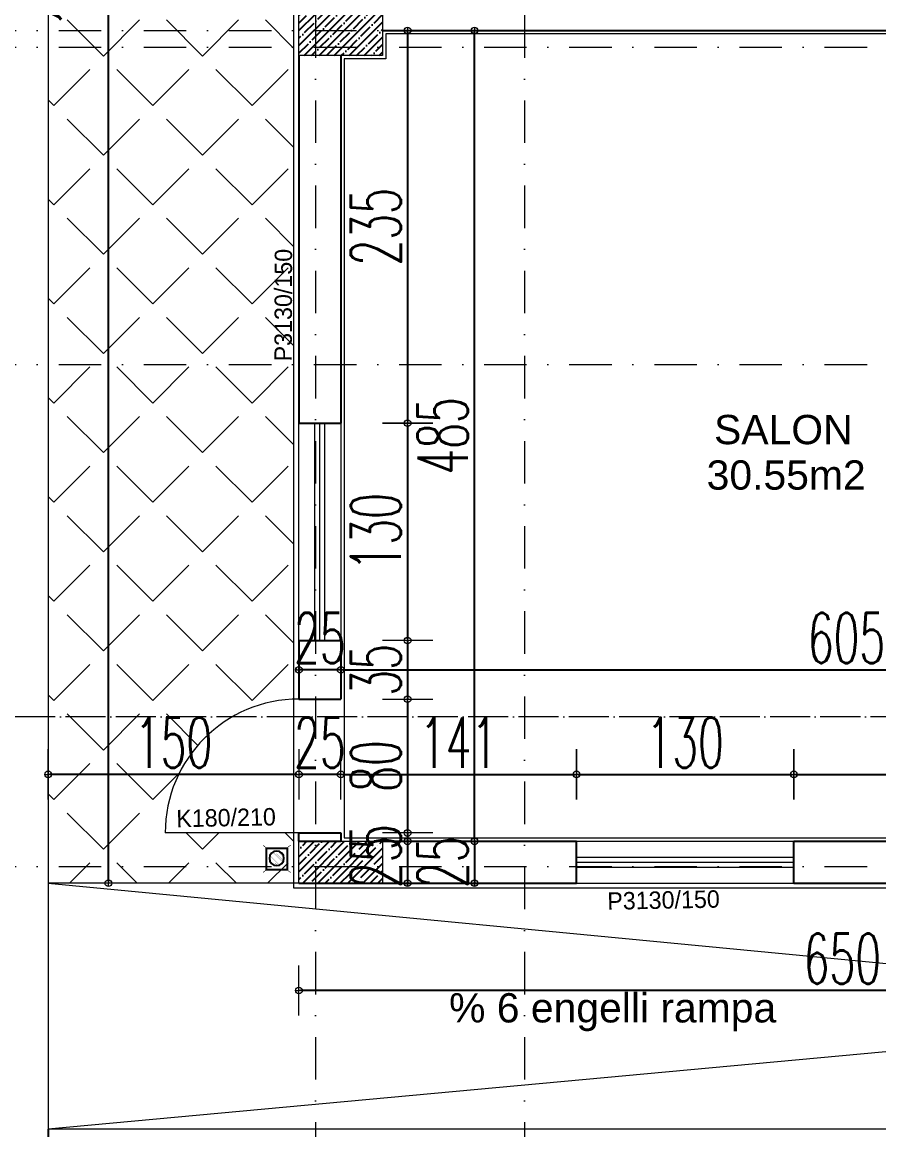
# Model space of a CAD drawing. Header units: millimetres. Extents: x -16104 to 67872, y -88009 to 12107.
# Drawn here: x 7224 to 7736, y 10343 to 11005 of the extents above; entities that cross this region are included whole.
import ezdxf

# ---------------------------------------------------------------- set-up
doc = ezdxf.new("R2010")
doc.units = ezdxf.units.MM
for name, pattern in [('ACAD_ISO04W100', [30, 24, -3, 0, -3]), ('ACAD_ISO07W100', [3, 0, -3]), ('DASHDOTX2', [50.8, 25.4, -12.7, 0, -12.7])]:
    doc.linetypes.add(name, pattern=pattern)
doc.layers.get('0').update_dxf_attribs({"color": 241})
for name, color, linetype, lineweight in [('AKS', 1, 'ACAD_ISO07W100', 5), ('akslar', 144, 'Continuous', 20), ('balkon', 6, 'Continuous', 5), ('duvar', 123, 'Continuous', 25), ('emsal&kolon', 1, 'Continuous', 5), ('kapı', 3, 'Continuous', 5), ('OLCU', 54, 'Continuous', 13), ('pencere', 5, 'Continuous', 5), ('POZ', 36, 'Continuous', 18), ('SıVA', 40, 'Continuous', 9), ('ÖLÇÜ', 252, 'Continuous', 20)]:
    doc.layers.add(name, color=color, linetype=linetype, lineweight=lineweight)
doc.styles.add('DIM', font='Txttw.shx', dxfattribs={"width": 0.6})
doc.styles.add('M2', font='stylu.ttf', dxfattribs={"height": 10})
doc.dimstyles.new('50', dxfattribs={"dimscale": 0, "dimtxt": 30, "dimasz": 1, "dimexe": 0, "dimexo": 2, "dimgap": 4, "dimtad": 1, "dimdec": 0, "dimzin": 0, "dimdsep": 46, "dimtxsty": 'DIM', "dimblk1": 'DOT', "dimblk2": 'DOT', "dimsah": 1, "dimcen": 1.5, "dimdle": 3, "dimse1": 1, "dimse2": 1, "dimclrd": 256, "dimclre": 9, "dimclrt": 256, "dimadec": 0, "dimazin": 0, "dimtfac": 0.24, "dimtdec": 0, "dimtix": 1, "dimtmove": 2, "dimatfit": 3, "dimldrblk": 'DOT', "dimfxl": 0, "dimtolj": 1, "dimtzin": 15, "dimarcsym": 0})
pattern_1 = [(45, (-4e-12, 0), (-4.490128, 4.490128), []), (45, (4.49, 0), (-4.490128, 4.490128), [7.9375, -1.5875, 0, -1.5875])]

# ---------------------------------------------------------------- blocks, each defined once
blk = doc.blocks.new('DOT')
for p, q in [((0, 15), (0, -15)), ((-2, 0), (0, 0)), ((2, 0), (0, 0))]:
    blk.add_line(p, q)
blk.add_circle((0, 0), 2)
blk = doc.blocks.new('*D3931')
at = {"layer": 'Defpoints', "color": 0, "transparency": 16777216}
for p in [(7414.6, 10999.72), (7414.6, 10765.04), (7454.6, 10765.04)]:
    blk.add_point(p, dxfattribs=at)
at = {"layer": 'OLCU', "lineweight": -2, "transparency": 16777216}
blk.add_line((7454.6, 10998.72), (7454.6, 10766.04), dxfattribs=at)
for p, rotation in [((7454.6, 10999.72), 90), ((7454.6, 10765.04), 270)]:
    blk.add_blockref('DOT', p, dxfattribs=dict(at, rotation=rotation))
at = {"layer": 'OLCU', "transparency": 16777216, "insert": (7435.6, 10882.38), "char_height": 30, "attachment_point": 5, "rotation": 90, "style": 'DIM'}
blk.add_mtext('\\A1;235', dxfattribs=at)
blk = doc.blocks.new('*D3932')
at = {"layer": 'Defpoints', "color": 0, "transparency": 16777216}
for p in [(7414.6, 10765.04), (7414.6, 10635.04), (7454.6, 10635.04)]:
    blk.add_point(p, dxfattribs=at)
at = {"layer": 'OLCU', "lineweight": -2, "transparency": 16777216}
blk.add_line((7454.6, 10764.04), (7454.6, 10636.04), dxfattribs=at)
for p, rotation in [((7454.6, 10765.04), 90), ((7454.6, 10635.04), 270)]:
    blk.add_blockref('DOT', p, dxfattribs=dict(at, rotation=rotation))
at = {"layer": 'OLCU', "transparency": 16777216, "insert": (7435.6, 10700.04), "char_height": 30, "attachment_point": 5, "rotation": 90, "style": 'DIM'}
blk.add_mtext('\\A1;130', dxfattribs=at)
blk = doc.blocks.new('*D3933')
at = {"layer": 'Defpoints', "color": 0, "transparency": 16777216}
for p in [(7414.6, 10635.04), (7414.6, 10600.04), (7454.6, 10600.04)]:
    blk.add_point(p, dxfattribs=at)
at = {"layer": 'OLCU', "lineweight": -2, "transparency": 16777216}
for p, q in [((7454.6, 10636.04), (7454.6, 10637.04)), ((7454.6, 10635.04), (7454.6, 10600.04)), ((7454.6, 10599.04), (7454.6, 10598.04))]:
    blk.add_line(p, q, dxfattribs=at)
for p, rotation in [((7454.6, 10635.04), 270), ((7454.6, 10600.04), 90)]:
    blk.add_blockref('DOT', p, dxfattribs=dict(at, rotation=rotation))
at = {"layer": 'OLCU', "transparency": 16777216, "insert": (7435.6, 10617.54), "char_height": 30, "attachment_point": 5, "rotation": 90, "style": 'DIM'}
blk.add_mtext('\\A1;35', dxfattribs=at)
blk = doc.blocks.new('*D3934')
at = {"layer": 'Defpoints', "color": 0, "transparency": 16777216}
for p in [(7414.6, 10600.04), (7414.6, 10520.04), (7454.6, 10520.04)]:
    blk.add_point(p, dxfattribs=at)
at = {"layer": 'OLCU', "lineweight": -2, "transparency": 16777216}
blk.add_line((7454.6, 10599.04), (7454.6, 10521.04), dxfattribs=at)
for p, rotation in [((7454.6, 10600.04), 90), ((7454.6, 10520.04), 270)]:
    blk.add_blockref('DOT', p, dxfattribs=dict(at, rotation=rotation))
at = {"layer": 'OLCU', "transparency": 16777216, "insert": (7435.6, 10560.04), "char_height": 30, "attachment_point": 5, "rotation": 90, "style": 'DIM'}
blk.add_mtext('\\A1;80', dxfattribs=at)
blk = doc.blocks.new('*D3935')
at = {"layer": 'Defpoints', "color": 0, "transparency": 16777216}
for p in [(7454.6, 10515.04), (7454.6, 10490.04), (7454.6, 10490.04)]:
    blk.add_point(p, dxfattribs=at)
at = {"layer": 'OLCU', "lineweight": -2, "transparency": 16777216}
for p, q in [((7454.6, 10516.04), (7454.6, 10517.04)), ((7454.6, 10515.04), (7454.6, 10490.04)), ((7454.6, 10489.04), (7454.6, 10488.04))]:
    blk.add_line(p, q, dxfattribs=at)
for p, rotation in [((7454.6, 10515.04), 270), ((7454.6, 10490.04), 90)]:
    blk.add_blockref('DOT', p, dxfattribs=dict(at, rotation=rotation))
at = {"layer": 'OLCU', "transparency": 16777216, "insert": (7435.6, 10502.54), "char_height": 30, "attachment_point": 5, "rotation": 90, "style": 'DIM'}
blk.add_mtext('\\A1;25', dxfattribs=at)
blk = doc.blocks.new('*D3867')
at = {"layer": 'Defpoints', "color": 0, "transparency": 16777216}
for p in [(7494.6, 10999.73), (7494.6, 10999.73), (7494.6, 10515.04)]:
    blk.add_point(p, dxfattribs=at)
at = {"layer": 'OLCU', "lineweight": -2, "transparency": 16777216}
blk.add_line((7494.6, 10516.04), (7494.6, 10998.73), dxfattribs=at)
for p, rotation in [((7494.6, 10999.73), 90), ((7494.6, 10515.04), 270)]:
    blk.add_blockref('DOT', p, dxfattribs=dict(at, rotation=rotation))
at = {"layer": 'OLCU', "transparency": 16777216, "insert": (7475.6, 10757.39), "char_height": 30, "attachment_point": 5, "rotation": 90, "style": 'DIM'}
blk.add_mtext('\\A1;485', dxfattribs=at)
blk = doc.blocks.new('*D3831')
at = {"layer": 'Defpoints', "color": 0, "transparency": 16777216}
for p in [(7389.6, 10555.04), (7389.6, 10555.04), (7414.6, 10555.04)]:
    blk.add_point(p, dxfattribs=at)
at = {"layer": 'OLCU', "lineweight": -2, "transparency": 16777216}
for p, q in [((7388.6, 10555.04), (7387.6, 10555.04)), ((7414.6, 10555.04), (7389.6, 10555.04)), ((7415.6, 10555.04), (7416.6, 10555.04))]:
    blk.add_line(p, q, dxfattribs=at)
blk.add_blockref('DOT', (7389.6, 10555.04), dxfattribs=at)
at = {"layer": 'OLCU', "lineweight": -2, "transparency": 16777216, "rotation": 180}
blk.add_blockref('DOT', (7414.6, 10555.04), dxfattribs=at)
at = {"layer": 'OLCU', "transparency": 16777216, "insert": (7402.1, 10574.04), "char_height": 30, "attachment_point": 5, "style": 'DIM'}
blk.add_mtext('\\A1;25', dxfattribs=at)
blk = doc.blocks.new('*D3832')
at = {"layer": 'Defpoints', "color": 0, "transparency": 16777216}
for p in [(7555.6, 10555.04), (7414.6, 10515.04), (7555.6, 10515.04)]:
    blk.add_point(p, dxfattribs=at)
at = {"layer": 'OLCU', "lineweight": -2, "transparency": 16777216}
blk.add_line((7415.6, 10555.04), (7554.6, 10555.04), dxfattribs=at)
at = {"layer": 'OLCU', "lineweight": -2, "transparency": 16777216, "rotation": 180}
blk.add_blockref('DOT', (7414.6, 10555.04), dxfattribs=at)
at = {"layer": 'OLCU', "lineweight": -2, "transparency": 16777216}
blk.add_blockref('DOT', (7555.6, 10555.04), dxfattribs=at)
at = {"layer": 'OLCU', "transparency": 16777216, "insert": (7485.1, 10574.04), "char_height": 30, "attachment_point": 5, "style": 'DIM'}
blk.add_mtext('\\A1;141', dxfattribs=at)
blk = doc.blocks.new('*D3833')
at = {"layer": 'Defpoints', "color": 0, "transparency": 16777216}
for p in [(7685.6, 10555.04), (7555.6, 10515.04), (7685.6, 10515.04)]:
    blk.add_point(p, dxfattribs=at)
at = {"layer": 'OLCU', "lineweight": -2, "transparency": 16777216}
blk.add_line((7556.6, 10555.04), (7684.6, 10555.04), dxfattribs=at)
at = {"layer": 'OLCU', "lineweight": -2, "transparency": 16777216, "rotation": 180}
blk.add_blockref('DOT', (7555.6, 10555.04), dxfattribs=at)
at = {"layer": 'OLCU', "lineweight": -2, "transparency": 16777216}
blk.add_blockref('DOT', (7685.6, 10555.04), dxfattribs=at)
at = {"layer": 'OLCU', "transparency": 16777216, "insert": (7620.6, 10574.04), "char_height": 30, "attachment_point": 5, "style": 'DIM'}
blk.add_mtext('\\A1;130', dxfattribs=at)
blk = doc.blocks.new('*D3834')
at = {"layer": 'Defpoints', "color": 0, "transparency": 16777216}
for p in [(7685.6, 10555.04), (8019.6, 10555.04), (8019.6, 10555.04)]:
    blk.add_point(p, dxfattribs=at)
at = {"layer": 'OLCU', "lineweight": -2, "transparency": 16777216}
blk.add_line((7686.6, 10555.04), (8018.6, 10555.04), dxfattribs=at)
at = {"layer": 'OLCU', "lineweight": -2, "transparency": 16777216, "rotation": 180}
blk.add_blockref('DOT', (7685.6, 10555.04), dxfattribs=at)
at = {"layer": 'OLCU', "lineweight": -2, "transparency": 16777216}
blk.add_blockref('DOT', (8019.6, 10555.04), dxfattribs=at)
at = {"layer": 'OLCU', "transparency": 16777216, "insert": (7852.6, 10574.04), "char_height": 30, "attachment_point": 5, "style": 'DIM'}
blk.add_mtext('\\A1;334', dxfattribs=at)
blk = doc.blocks.new('*D3902')
at = {"layer": 'Defpoints', "color": 0, "transparency": 16777216}
for p in [(7414.6, 10617.54), (8019.6, 10617.54), (8019.6, 10617.54)]:
    blk.add_point(p, dxfattribs=at)
at = {"layer": 'OLCU', "lineweight": -2, "transparency": 16777216}
blk.add_line((7415.6, 10617.54), (8018.6, 10617.54), dxfattribs=at)
at = {"layer": 'OLCU', "lineweight": -2, "transparency": 16777216, "rotation": 180}
blk.add_blockref('DOT', (7414.6, 10617.54), dxfattribs=at)
at = {"layer": 'OLCU', "lineweight": -2, "transparency": 16777216}
blk.add_blockref('DOT', (8019.6, 10617.54), dxfattribs=at)
at = {"layer": 'OLCU', "transparency": 16777216, "insert": (7717.1, 10636.54), "char_height": 30, "attachment_point": 5, "style": 'DIM'}
blk.add_mtext('\\A1;605', dxfattribs=at)
blk = doc.blocks.new('*D3838')
at = {"layer": 'Defpoints', "color": 0, "transparency": 16777216}
for p in [(7389.6, 10617.54), (7389.6, 10617.54), (7414.6, 10617.54)]:
    blk.add_point(p, dxfattribs=at)
at = {"layer": 'OLCU', "lineweight": -2, "transparency": 16777216}
for p, q in [((7388.6, 10617.54), (7387.6, 10617.54)), ((7414.6, 10617.54), (7389.6, 10617.54)), ((7415.6, 10617.54), (7416.6, 10617.54))]:
    blk.add_line(p, q, dxfattribs=at)
blk.add_blockref('DOT', (7389.6, 10617.54), dxfattribs=at)
at = {"layer": 'OLCU', "lineweight": -2, "transparency": 16777216, "rotation": 180}
blk.add_blockref('DOT', (7414.6, 10617.54), dxfattribs=at)
at = {"layer": 'OLCU', "transparency": 16777216, "insert": (7402.1, 10636.54), "char_height": 30, "attachment_point": 5, "style": 'DIM'}
blk.add_mtext('\\A1;25', dxfattribs=at)
blk = doc.blocks.new('*D3839')
at = {"layer": 'Defpoints', "color": 0, "transparency": 16777216}
for p in [(7239.6, 10555.04), (7239.6, 10555.04), (7389.6, 10555.04)]:
    blk.add_point(p, dxfattribs=at)
at = {"layer": 'OLCU', "lineweight": -2, "transparency": 16777216}
blk.add_line((7388.6, 10555.04), (7240.6, 10555.04), dxfattribs=at)
for p, rotation in [((7239.6, 10555.04), 179.9999999999972), ((7389.6, 10555.04), 359.9999999999973)]:
    blk.add_blockref('DOT', p, dxfattribs=dict(at, rotation=rotation))
at = {"layer": 'OLCU', "transparency": 16777216, "insert": (7314.6, 10574.04), "char_height": 30, "attachment_point": 5, "style": 'DIM'}
blk.add_mtext('\\A1;150', dxfattribs=at)
blk = doc.blocks.new('*D3904')
at = {"layer": 'Defpoints', "color": 0, "transparency": 16777216}
for p in [(7239.6, 11575.04), (7275.64, 11575.04), (7239.6, 10490.04)]:
    blk.add_point(p, dxfattribs=at)
at = {"layer": 'OLCU', "lineweight": -2, "transparency": 16777216}
blk.add_line((7275.64, 10491.04), (7275.64, 11574.04), dxfattribs=at)
for p, rotation in [((7275.64, 11575.04), 90), ((7275.64, 10490.04), 270)]:
    blk.add_blockref('DOT', p, dxfattribs=dict(at, rotation=rotation))
at = {"layer": 'OLCU', "transparency": 16777216, "insert": (7256.64, 11032.54), "char_height": 30, "attachment_point": 5, "rotation": 90, "style": 'DIM'}
blk.add_mtext('\\A1;1085', dxfattribs=at)
blk = doc.blocks.new('*D3912')
at = {"layer": 'Defpoints', "color": 0, "transparency": 16777216}
for p in [(7454.6, 10520.04), (7454.6, 10515.04), (7454.6, 10515.04)]:
    blk.add_point(p, dxfattribs=at)
at = {"layer": 'OLCU', "lineweight": -2, "transparency": 16777216}
for p, q in [((7454.6, 10521.04), (7454.6, 10522.04)), ((7454.6, 10520.04), (7454.6, 10515.04)), ((7454.6, 10514.04), (7454.6, 10513.04))]:
    blk.add_line(p, q, dxfattribs=at)
for p, rotation in [((7454.6, 10520.04), 270), ((7454.6, 10515.04), 90)]:
    blk.add_blockref('DOT', p, dxfattribs=dict(at, rotation=rotation))
at = {"layer": 'OLCU', "transparency": 16777216, "insert": (7435.6, 10517.54), "char_height": 30, "attachment_point": 5, "rotation": 90, "style": 'DIM'}
blk.add_mtext('\\A1;5', dxfattribs=at)
blk = doc.blocks.new('A$C412C2498')
at = {"color": 5, "const_width": 0.6}
for points in [[(3.6, 24.3), (0.2, 27)], [(23.8, 24.3), (27.3, 27)], [(3.6, 3), (0.2, 0.2)], [(23.8, 3), (27.3, 0.2)]]:
    blk.add_lwpolyline(points, dxfattribs=at)
at = {"color": 5}
blk.add_lwpolyline([(23.8, 24.3), (3.6, 24.3), (3.6, 3), (23.8, 3)], close=True, dxfattribs=at)
at = {"const_width": 0.1}
for points in [[(6.7, 12.2), (14.6, 20.2)], [(6.8, 14.5), (12.4, 20.1)], [(7.1, 10.4), (16.4, 19.7)], [(7.9, 9.1), (17.8, 19)], [(8.8, 8), (18.9, 18.1)], [(10, 7.1), (19.8, 16.9)], [(11.3, 6.4), (20.4, 15.6)], [(13, 6), (20.8, 13.8)], [(14.8, 6.1), (20.8, 12.1)], [(17.4, 7), (19.8, 9.4)]]:
    blk.add_lwpolyline(points, dxfattribs=at)
blk.add_circle((13.7, 13.1), 7.12)
blk = doc.blocks.new('A$C5E2C1EC0')
at = {"xscale": 0.6105719971092185, "yscale": 0.6105719971092185, "zscale": 0.6105719971092185}
blk.add_blockref('A$C412C2498', (0, 0), dxfattribs=at)
blk = doc.blocks.new('*D3861')
at = {"layer": 'Defpoints', "color": 0, "transparency": 16777216}
for p in [(7389.6, 10425.84), (7389.6, 10425.84), (8039.6, 10422.54)]:
    blk.add_point(p, dxfattribs=at)
at = {"layer": 'OLCU', "lineweight": -2, "transparency": 16777216}
blk.add_line((8038.6, 10425.84), (7390.6, 10425.84), dxfattribs=at)
at = {"layer": 'OLCU', "lineweight": -2, "transparency": 16777216, "rotation": 180}
blk.add_blockref('DOT', (7389.6, 10425.84), dxfattribs=at)
at = {"layer": 'OLCU', "lineweight": -2, "transparency": 16777216}
blk.add_blockref('DOT', (8039.6, 10425.84), dxfattribs=at)
at = {"layer": 'OLCU', "transparency": 16777216, "insert": (7714.6, 10444.84), "char_height": 30, "attachment_point": 5, "style": 'DIM'}
blk.add_mtext('\\A1;650', dxfattribs=at)
blk = doc.blocks.new('*D3993')
at = {"layer": 'Defpoints', "color": 0, "transparency": 16777216}
for p in [(7494.6, 10515.04), (7494.6, 10490.04), (7494.6, 10490.04)]:
    blk.add_point(p, dxfattribs=at)
at = {"layer": 'OLCU', "lineweight": -2, "transparency": 16777216}
for p, q in [((7494.6, 10516.04), (7494.6, 10517.04)), ((7494.6, 10515.04), (7494.6, 10490.04)), ((7494.6, 10489.04), (7494.6, 10488.04))]:
    blk.add_line(p, q, dxfattribs=at)
for p, rotation in [((7494.6, 10515.04), 270), ((7494.6, 10490.04), 90)]:
    blk.add_blockref('DOT', p, dxfattribs=dict(at, rotation=rotation))
at = {"layer": 'OLCU', "transparency": 16777216, "insert": (7475.6, 10502.54), "char_height": 30, "attachment_point": 5, "rotation": 90, "style": 'DIM'}
blk.add_mtext('\\A1;25', dxfattribs=at)

msp = doc.modelspace()

# ---------------------------------------------------------------- hatches: boundary and pattern name
h = msp.add_hatch()
h.set_pattern_fill('ANSI35,_O', color=256)
h.set_pattern_definition(pattern_1)
h.paths.add_polyline_path([(7399.58, 11009.73), (7389.6, 11009.73), (7389.6, 10999.73), (7399.58, 10999.73)])
h.paths.add_polyline_path([(7439.6, 11009.73), (7399.58, 11009.73), (7399.58, 10999.73), (7439.6, 10999.73)])
h.paths.add_polyline_path([(7399.58, 10989.73), (7389.6, 10989.73), (7389.6, 10984.73), (7399.58, 10984.73)])
h.paths.add_polyline_path([(7399.58, 10999.73), (7389.6, 10999.73), (7389.6, 10989.73), (7399.58, 10989.73)])
h.paths.add_polyline_path([(7439.6, 10999.73), (7399.58, 10999.73), (7399.58, 10989.73), (7439.6, 10989.73)])
h.paths.add_polyline_path([(7439.6, 10989.73), (7399.58, 10989.73), (7399.58, 10984.73), (7439.6, 10984.73)])
h = msp.add_hatch()
h.set_pattern_fill('ANSI35,_O', color=256)
h.set_pattern_definition(pattern_1)
h.paths.add_polyline_path([(7399.58, 10515.04), (7389.6, 10515.04), (7389.6, 10500.04), (7399.58, 10500.04)])
h.paths.add_polyline_path([(7439.6, 10515.04), (7399.58, 10515.04), (7399.58, 10500.04), (7439.6, 10500.04)])
h.paths.add_polyline_path([(7399.58, 10500.04), (7389.6, 10500.04), (7389.6, 10490.04), (7399.58, 10490.04)])
h.paths.add_polyline_path([(7439.6, 10500.04), (7399.58, 10500.04), (7399.58, 10490.04), (7439.6, 10490.04)])
h.paths.add_polyline_path([(7413.1, 10480.47), (7413.1, 10524.62), (7458.1, 10524.62), (7458.1, 10480.47)], flags=9)
h.paths.add_polyline_path([(7413.1, 10504.04), (7413.1, 10531.04), (7458.1, 10531.04), (7458.1, 10504.04)], flags=9)
at = {"layer": 'ÖLÇÜ'}
h = msp.add_hatch(dxfattribs=at)
h.set_pattern_fill('ANGLE,_O', color=256, scale=6, angle=45)
h.set_pattern_definition([(45, (-3603.393, 17059.605), (-29.63485, 29.63485), [30.48, -11.43]), (135, (-3603.393, 17059.605), (-29.63485, -29.63485), [30.48, -11.43])])
h.paths.add_polyline_path([(7849.6, 11575.04), (7524.6, 11575.04), (7524.6, 11428.04), (7534.67, 11428.04, -0.399638), (7594.6, 11485.04), (7594.6, 11428.04), (7849.6, 11428.04)])
h.paths.add_polyline_path([(7524.6, 11575.04), (7399.58, 11575.04), (7399.58, 11428.04), (7524.6, 11428.04)])
h.paths.add_polyline_path([(7399.58, 11575.04), (7239.6, 11575.04), (7239.6, 11415.04), (7386.6, 11415.04), (7386.6, 11428.04), (7399.58, 11428.04)])
h.paths.add_polyline_path([(7386.6, 11415.04), (7239.6, 11415.04), (7239.6, 11357.73), (7239.6, 10999.73), (7386.6, 10999.73)])
h.paths.add_polyline_path([(7386.6, 10999.73), (7239.6, 10999.73), (7239.6, 10959.73), (7386.6, 10959.73)])
h.paths.add_polyline_path([(7386.6, 10959.73), (7239.6, 10959.73), (7239.6, 10780.04), (7386.6, 10780.04)])
h.paths.add_polyline_path([(7386.6, 10780.04), (7239.6, 10780.04), (7239.6, 10589.37), (7349.66, 10589.37, -0.121877), (7386.6, 10599.99)])
h.paths.add_polyline_path([(7349.66, 10589.37), (7239.6, 10589.37), (7239.6, 10500.04), (7386.6, 10500.04), (7386.6, 10520.04), (7309.6, 10520.04, -0.268211)])
h.paths.add_polyline_path([(7386.6, 10500.04), (7239.6, 10500.04), (7239.6, 10490.04), (7386.6, 10490.04)])
h.paths.add_polyline_path([(7298.74, 11478.27), (7386.75, 11478.27), (7386.75, 11448.48), (7298.74, 11448.48)], flags=24)
h.paths.add_polyline_path([(7293.5, 11510.21), (7381.9, 11510.21), (7381.9, 11483.36), (7293.5, 11483.36)], flags=24)
h.paths.add_polyline_path([(7234.14, 10995.04), (7234.14, 11070.04), (7279.14, 11070.04), (7279.14, 10995.04)], flags=9)
h.paths.add_polyline_path([(7390.63, 11154.61), (7390.89, 11245.1), (7373.12, 11245.16), (7372.86, 11154.66)], flags=9)
h.paths.add_polyline_path([(7389.65, 10798.94), (7389.91, 10889.44), (7372.14, 10889.49), (7371.88, 10799)], flags=9)
h.paths.add_polyline_path([(7285.67, 10596.54), (7343.52, 10596.54), (7343.52, 10551.54), (7285.67, 10551.54)], flags=9)

# ---------------------------------------------------------------- linework, layer by layer
for p, q in [((7389.6, 10515.04), (7389.6, 10520.04)), ((7239.6, 10343.04), (7239.6, 10338.04))]:
    msp.add_line(p, q)
at = {"layer": 'AKS', "color": 1, "linetype": 'ACAD_ISO04W100'}
msp.add_line((9681.95, 10589.37), (7123.1, 10589.37), dxfattribs=at)
at = {"layer": 'akslar', "linetype": 'DASHDOTX2'}
for p, q in [((7399.58, 11925.04), (7399.58, 9115.54)), ((7399.58, 11925.04), (7399.58, 9115.54)), ((7524.6, 11925.04), (7524.6, 9115.54)), ((6889.6, 10999.73), (9939.6, 10999.73)), ((6889.6, 10989.73), (9939.6, 10989.73)), ((6889.6, 10800.04), (9939.6, 10800.04)), ((6889.6, 10500.04), (9939.6, 10500.04))]:
    msp.add_line(p, q, dxfattribs=at)
at = {"layer": 'balkon'}
for p in [(7239.6, 11357.73), (7389.6, 10490.04)]:
    msp.add_line(p, (7239.6, 10490.04), dxfattribs=at)
at = {"layer": 'duvar'}
for p, q in [((7439.6, 10999.73), (7924.6, 10999.73)), ((7389.6, 10984.73), (7389.6, 10765.04)), ((7414.6, 10984.73), (7414.6, 10765.04)), ((7389.6, 10765.04), (7414.6, 10765.04)), ((7389.6, 10635.04), (7389.6, 10600.04)), ((7389.6, 10635.04), (7414.6, 10635.04)), ((7414.6, 10635.04), (7414.6, 10600.04)), ((7389.6, 10600.04), (7414.6, 10600.04)), ((7389.6, 10520.04), (7414.6, 10520.04)), ((7414.6, 10520.04), (7414.6, 10515.04)), ((7389.6, 10515.04), (7414.6, 10515.04)), ((7439.6, 10515.04), (7555.6, 10515.04)), ((7555.6, 10490.04), (7555.6, 10515.04)), ((7685.6, 10515.04), (8014.6, 10515.04)), ((7685.6, 10490.04), (7685.6, 10515.04)), ((7389.6, 10490.04), (7555.6, 10490.04)), ((7685.6, 10490.04), (8014.6, 10490.04))]:
    msp.add_line(p, q, dxfattribs=at)
at = {"layer": 'emsal&kolon'}
for points in [[(7389.6, 10984.73), (7389.6, 11009.73), (7439.6, 11009.73), (7439.6, 10984.73), (7389.6, 10984.73)], [(7389.6, 10490.04), (7389.6, 10515.04), (7439.6, 10515.04), (7439.6, 10490.04), (7389.6, 10490.04)]]:
    msp.add_lwpolyline(points, dxfattribs=at)
at = {"layer": 'kapı'}
msp.add_line((7389.6, 10520.04), (7309.6, 10520.04), dxfattribs=at)
msp.add_arc((7389.6, 10520.04), 80, 90, 180, dxfattribs=at)
at = {"layer": 'pencere'}
for p, q in [((7389.6, 10635.04), (7389.6, 10765.04)), ((7399.1, 10635.04), (7399.1, 10765.04)), ((7402.1, 10635.04), (7402.1, 10765.04)), ((7405.1, 10635.04), (7405.1, 10765.04)), ((7414.6, 10765.04), (7414.6, 10635.04)), ((7555.6, 10515.04), (7685.6, 10515.04)), ((7555.6, 10505.54), (7685.6, 10505.54)), ((7555.6, 10502.54), (7685.6, 10502.54)), ((7555.6, 10499.54), (7685.6, 10499.54)), ((7555.6, 10490.04), (7685.6, 10490.04))]:
    msp.add_line(p, q, dxfattribs=at)
at = {"layer": 'SıVA'}
msp.add_lwpolyline([(7386.6, 11428.04), (9442.6, 11428.04), (9442.6, 10487.04), (8809.6, 10487.04), (8809.6, 9848.54), (8844.6, 9848.54), (8844.6, 9612.54), (8018.6, 9612.54), (8018.6, 10343.04), (8186.6, 10343.04), (8186.6, 10487.04), (7386.6, 10487.04)], close=True, dxfattribs=at)
msp.add_lwpolyline([(8017.6, 10812.04), (8017.6, 10997.73), (7924.6, 10997.73), (7441.6, 10997.73), (7441.6, 10982.73), (7416.6, 10982.73), (7416.6, 10600.04), (7416.6, 10517.04), (8012.6, 10517.04), (8012.6, 10542.04), (8017.6, 10542.04), (8017.6, 10758.04), (8012.6, 10758.04), (8012.6, 10812.04), (8017.6, 10812.04), (8017.6, 10812.04)], dxfattribs=at)
at = {"layer": 'ÖLÇÜ'}
for p, q in [((7239.6, 10490.04), (7239.6, 10343.04)), ((7239.6, 10490.04), (8021.6, 10415.04)), ((8021.6, 10415.04), (7239.6, 10343.04)), ((8018.6, 10343.04), (7239.6, 10343.04))]:
    msp.add_line(p, q, dxfattribs=at)

# ---------------------------------------------------------------- block references
at = {"ltscale": 50, "xscale": -1, "rotation": 180}
msp.add_blockref('A$C5E2C1EC0', (7367.93, 10512.86), dxfattribs=at)

# ---------------------------------------------------------------- texts
at = {"layer": 'emsal&kolon', "char_height": 17.5, "width": 1076.8413}
for s, insert, attachment_point in [('{\\fArial|b0|i0|c162|p34;SALON}', (7720.77, 10752.19), 9), ('{\\fArial|b0|i0|c162|p34;30.55m2}', (7633.46, 10725.02), 7), ('{\\fArial|b0|i0|c162|p34;% 6 engelli rampa}', (7479.41, 10401.47), 7)]:
    msp.add_mtext(s, dxfattribs=dict(at, insert=insert, attachment_point=attachment_point))
at = {"layer": 'POZ', "style": 'M2', "flags": 4}
for tag, p, rotation in [('P3130/150', (7385.33, 10801.92), 89.83596), ('K180/210', (7316.34, 10523.41), 1.13919), ('P3130/150', (7574.13, 10474.08), 1.13919)]:
    msp.add_attdef(tag, p, 'K1 80/210', height=10.4, rotation=rotation, dxfattribs=at)

# ---------------------------------------------------------------- dimensions: what is measured, and where the dimension line sits
at = {"layer": 'OLCU'}
for base, p1, p2, picture, middle in [((7275.64, 11575.04), (7239.6, 10490.04), (7239.6, 11575.04), '*D3904', (7256.64, 11032.54)), ((7454.6, 10635.04), (7414.6, 10765.04), (7414.6, 10635.04), '*D3932', (7435.6, 10700.04)), ((7454.6, 10600.04), (7414.6, 10635.04), (7414.6, 10600.04), '*D3933', (7435.6, 10617.54)), ((7454.6, 10520.04), (7414.6, 10600.04), (7414.6, 10520.04), '*D3934', (7435.6, 10560.04)), ((7454.6, 10515.04), (7454.6, 10520.04), (7454.6, 10515.04), '*D3912', (7435.6, 10517.54)), ((7454.6, 10490.04), (7454.6, 10515.04), (7454.6, 10490.04), '*D3935', (7435.6, 10502.54)), ((7494.6, 10490.04), (7494.6, 10515.04), (7494.6, 10490.04), '*D3993', (7475.6, 10502.54))]:
    dim = msp.add_linear_dim(base=base, p1=p1, p2=p2, angle=90, dimstyle='50', override={"dimscale": 1}, dxfattribs=at)
    dim.commit()
    dim.dimension.update_dxf_attribs({"geometry": picture, "text_midpoint": middle})
for base, p1, p2, text, picture, middle in [((7454.6, 10765.04), (7414.6, 10999.72), (7414.6, 10765.04), '235', '*D3931', (7435.6, 10882.38)), ((7494.6, 10999.73), (7494.6, 10515.04), (7494.6, 10999.73), '485', '*D3867', (7475.6, 10757.39))]:
    dim = msp.add_linear_dim(base=base, p1=p1, p2=p2, angle=90, text=text, dimstyle='50', override={"dimscale": 1}, dxfattribs=at)
    dim.commit()
    dim.dimension.update_dxf_attribs({"geometry": picture, "text_midpoint": middle})
for base, p1, p2, picture, middle in [((7389.6, 10617.54), (7414.6, 10617.54), (7389.6, 10617.54), '*D3838', (7402.1, 10636.54)), ((8019.6, 10617.54), (7414.6, 10617.54), (8019.6, 10617.54), '*D3902', (7717.1, 10636.54)), ((7389.6, 10555.04), (7414.6, 10555.04), (7389.6, 10555.04), '*D3831', (7402.1, 10574.04)), ((7555.6, 10555.04), (7414.6, 10515.04), (7555.6, 10515.04), '*D3832', (7485.1, 10574.04)), ((7685.6, 10555.04), (7555.6, 10515.04), (7685.6, 10515.04), '*D3833', (7620.6, 10574.04)), ((8019.6, 10555.04), (7685.6, 10555.04), (8019.6, 10555.04), '*D3834', (7852.6, 10574.04)), ((7389.6, 10425.84), (8039.6, 10422.54), (7389.6, 10425.84), '*D3861', (7714.6, 10444.84))]:
    dim = msp.add_linear_dim(base=base, p1=p1, p2=p2, dimstyle='50', override={"dimscale": 1}, dxfattribs=at)
    dim.commit()
    dim.dimension.update_dxf_attribs({"geometry": picture, "text_midpoint": middle})
dim = msp.add_aligned_dim(p1=(7389.6, 10555.04), p2=(7239.6, 10555.04), distance=0, dimstyle='50', override={"dimscale": 1}, dxfattribs=at)
dim.commit()
dim.dimension.update_dxf_attribs({"geometry": '*D3839', "text_midpoint": (7314.6, 10574.04)})

doc.saveas('drawing.dxf')
